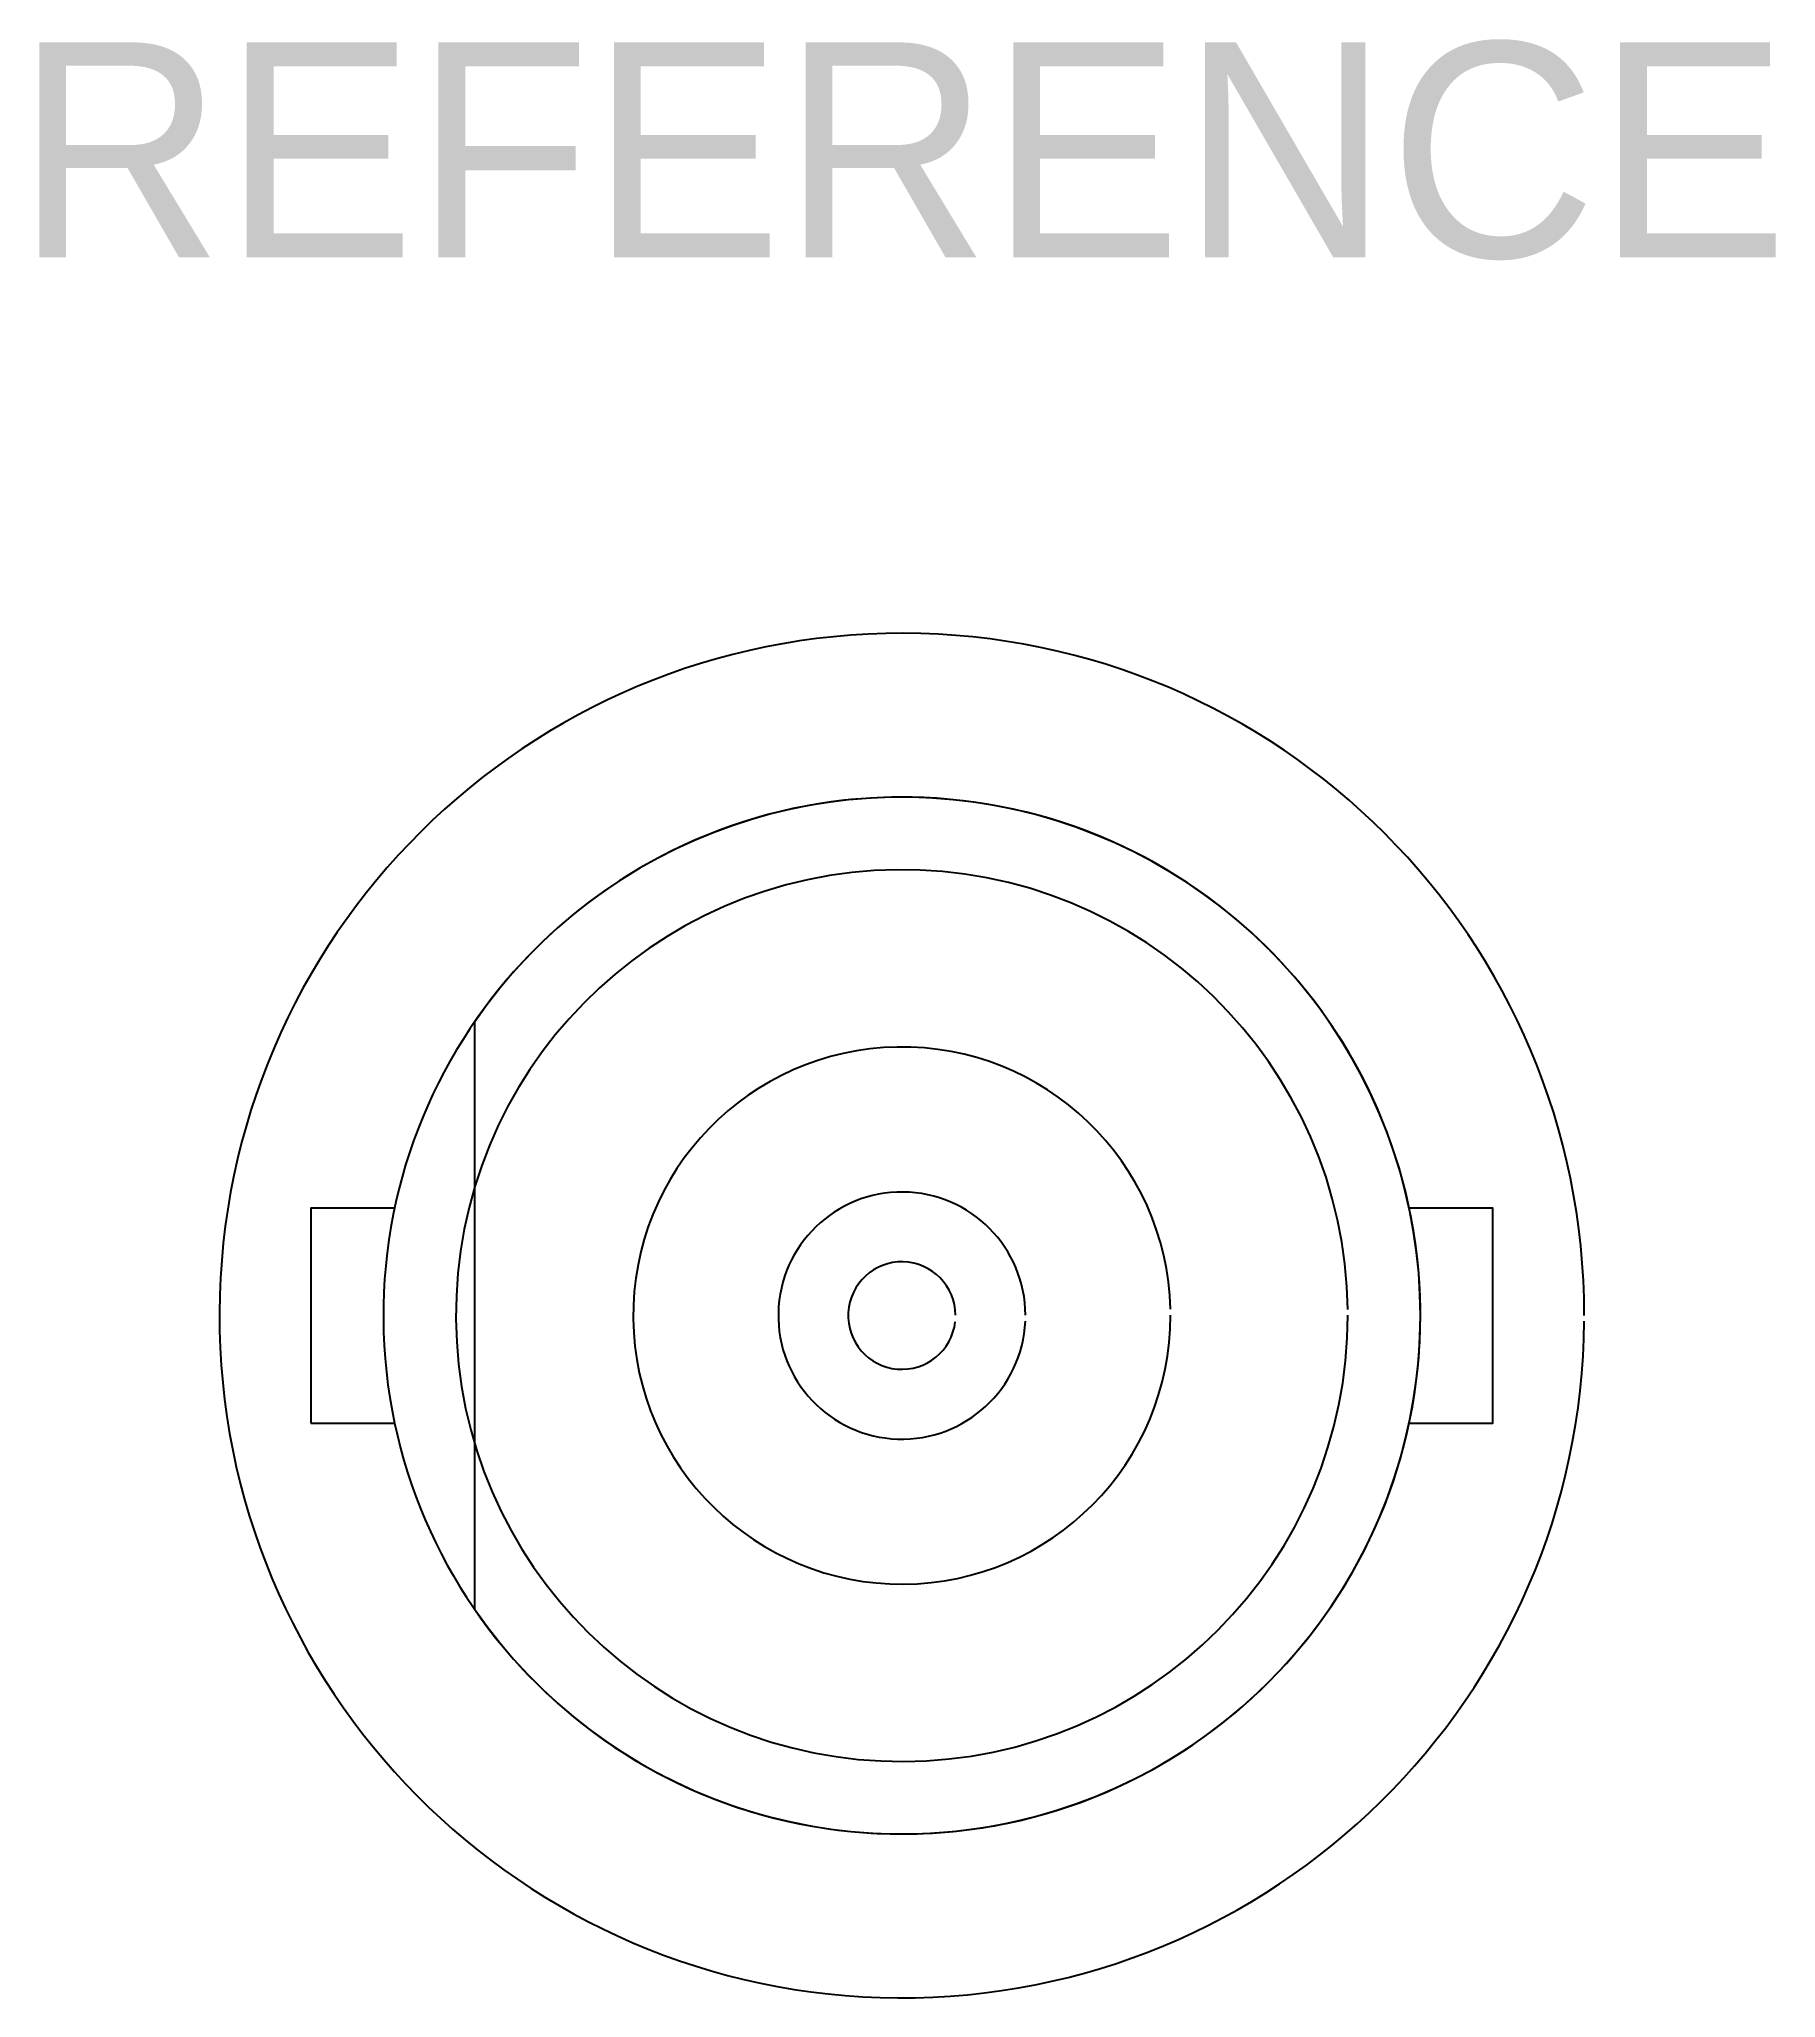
# Model space of a CAD drawing. Extents: x -8 to 8.1, y -6.3 to 11.9.
import ezdxf
from ezdxf.enums import TextEntityAlignment as Align

# ---------------------------------------------------------------- set-up
doc = ezdxf.new("R2010")
doc.units = 0
for name, color, linetype in [('12703691_110-1MEK', 3, 'CONTINUOUS'), ('12703691_115-1TEKST', 7, 'CONTINUOUS'), ('KOMPONENT', 10, 'CONTINUOUS')]:
    doc.layers.add(name, color=color, linetype=linetype)

msp = doc.modelspace()

# ---------------------------------------------------------------- linework, layer by layer
at = {"layer": '12703691_110-1MEK', "color": 0}
msp.add_line((-3.975, -2.735), (-3.975, 2.735), dxfattribs=at)
msp.add_arc((0, 0), 4.825, 214.5295, 145.4705, dxfattribs=at)
at = {"layer": 'KOMPONENT', "color": 0, "linetype": 'CONTINUOUS'}
for points in [[(-4.72, 1), (-5.5, 1), (-5.5, -1)], [(4.72, -1), (5.5, -1), (5.5, 1), (4.72, 1)], [(-5.5, -1), (-4.72, -1)]]:
    msp.add_lwpolyline(points, dxfattribs=at)
at = {"layer": 'KOMPONENT', "color": 0}
msp.add_arc((0, 0), 6.35, 360, 359.535, dxfattribs=at)
at = {"layer": 'KOMPONENT', "color": 0, "linetype": 'CONTINUOUS'}
for radius, start, end in [(4.825, 0.6869, 0.0324), (4.15, 0.7991, 0.0369), (2.5, 1.3379, 0.0632), (1.15, 0.1394, 357.3277), (0.5, 0.3515, 353.2876)]:
    msp.add_arc((0, 0), radius, start, end, dxfattribs=at)

# ---------------------------------------------------------------- texts
at = {"layer": '12703691_115-1TEKST', "color": 0}
msp.add_text('REFERENCE', height=2, dxfattribs=at).set_placement((0, 9.85), align=Align.CENTER)

doc.saveas('drawing.dxf')
